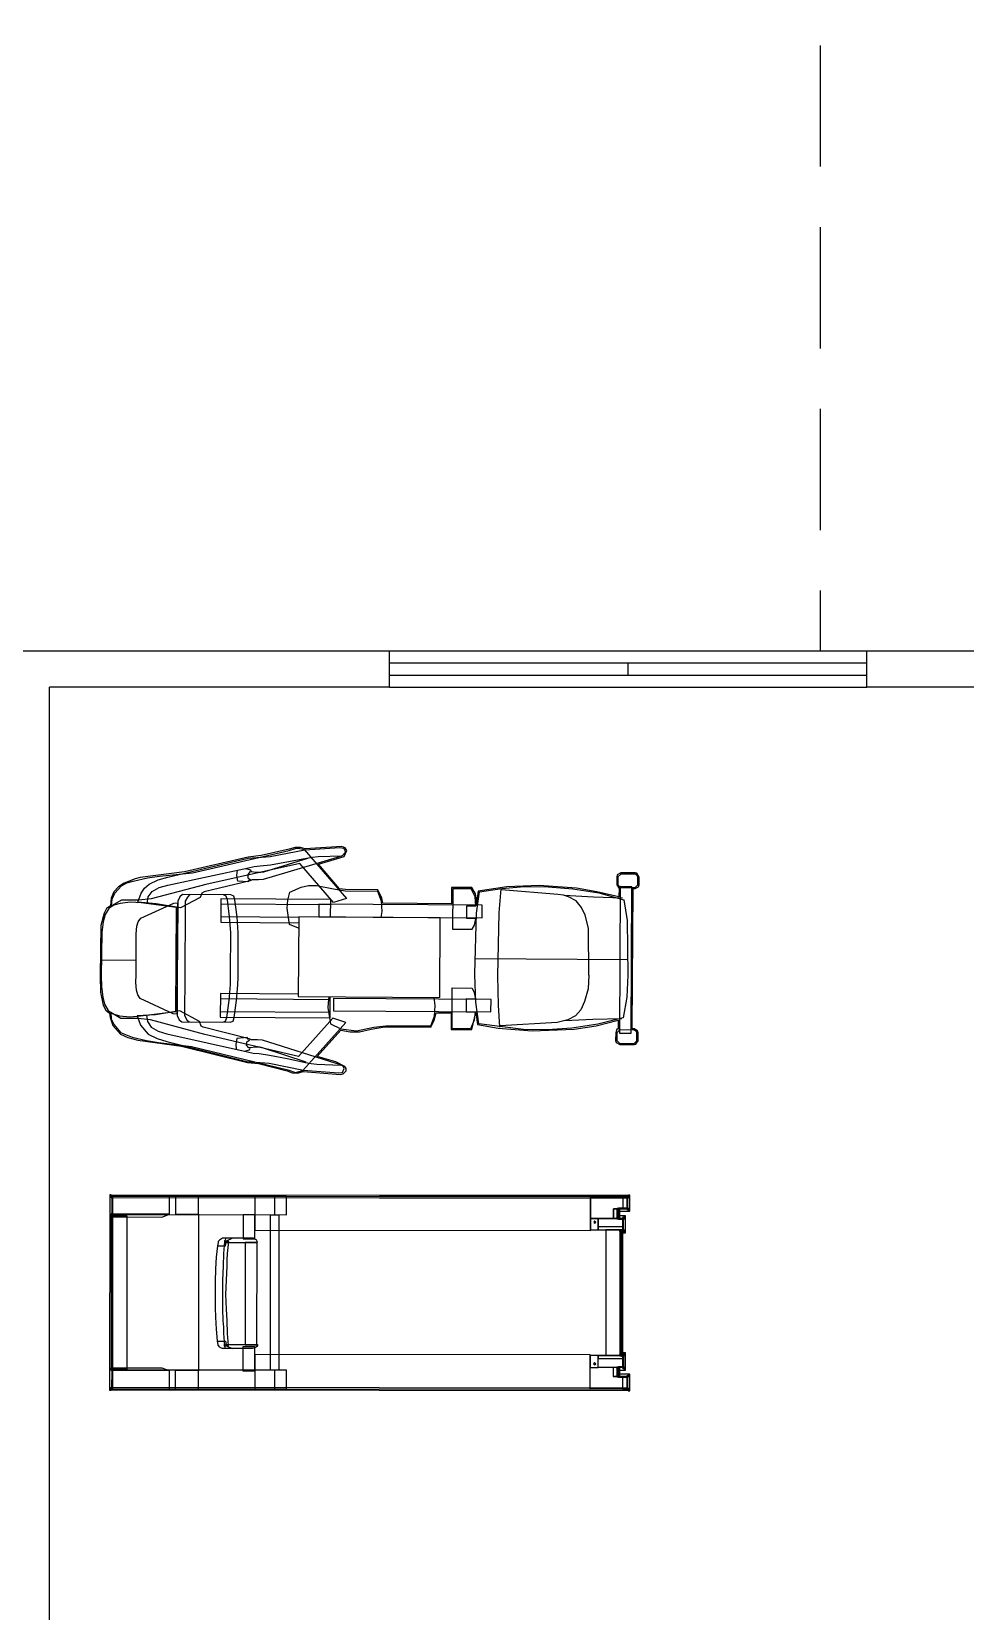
# Model space of a CAD drawing. Header units: centimetres. Extents: x 0 to 1084401, y -139216 to 99734.
# Drawn here: x 908908 to 909299, y 10404 to 11067 of the extents above; entities that cross this region are included whole.
import ezdxf

# ---------------------------------------------------------------- set-up
doc = ezdxf.new("R2010")
doc.units = ezdxf.units.CM
doc.header["$LTSCALE"] = 4
doc.linetypes.add('HIDDENX2', pattern=[19.05, 12.7, -6.35])
for name, color, linetype in [('0.1', 1, 'Continuous'), ('0.2', 2, 'Continuous'), ('0.6', 6, 'Continuous')]:
    doc.layers.add(name, color=color, linetype=linetype)

msp = doc.modelspace()

# ---------------------------------------------------------------- linework, layer by layer
at = {"layer": '0.1', "linetype": 'HIDDENX2'}
msp.add_line((909238.235, 11823.016), (909238.235, 10807.013), dxfattribs=at)
at = {"layer": '0.1'}
for p, q in [((909257.735, 10807.013), (909057.735, 10807.013)), ((909057.735, 10792.013), (909257.735, 10792.013))]:
    msp.add_line(p, q, dxfattribs=at)
at = {"layer": '0.2'}
for p, q in [((909257.735, 10802.013), (909057.735, 10802.013)), ((909157.735, 10797.013), (909157.735, 10802.013)), ((909057.735, 10797.013), (909257.735, 10797.013)), ((909037.696, 10725.176), (909022.346, 10724.224)), ((909039.135, 10724.511), (909037.696, 10725.176)), ((908964.826, 10712.263), (908998.451, 10720.18)), ((908998.454, 10720.705), (908971.791, 10714.448)), ((908975.199, 10714.164), (909015.652, 10723.48)), ((908998.451, 10720.18), (909007.767, 10720.908)), ((909003.966, 10721.325), (908998.454, 10720.705)), ((909015.656, 10724.005), (909003.966, 10721.325)), ((909035.831, 10720.597), (909004.821, 10711.352)), ((909023.369, 10720.152), (909004.971, 10714.368)), ((909007.767, 10720.908), (909022.211, 10723.701)), ((909007.876, 10717.497), (909015.361, 10718.892)), ((909015.361, 10718.892), (909022.976, 10720.286)), ((909015.652, 10723.48), (909018.28, 10724.25)), ((909018.153, 10724.776), (909015.656, 10724.005)), ((909020.382, 10724.762), (909018.153, 10724.776)), ((909018.28, 10724.25), (909019.2, 10724.507)), ((909018.938, 10724.509), (909018.675, 10724.51)), ((909018.675, 10724.51), (909019.593, 10724.373)), ((909019.2, 10724.507), (909018.938, 10724.509)), ((909019.593, 10724.373), (909021.95, 10723.834)), ((909022.346, 10724.224), (909020.382, 10724.762)), ((909021.95, 10723.834), (909039.656, 10703.392)), ((909022.211, 10723.701), (909036.906, 10724.656)), ((909022.976, 10720.286), (909025.471, 10720.664)), ((909025.471, 10720.664), (909027.833, 10720.911)), ((909027.833, 10720.911), (909037.802, 10721.241)), ((909027.944, 10717.762), (909035.959, 10720.072)), ((909037.934, 10721.24), (909035.831, 10720.597)), ((909035.959, 10720.072), (909038.719, 10720.972)), ((909036.906, 10724.656), (909038.609, 10724.383)), ((909039.255, 10722.805), (909037.934, 10721.24)), ((909038.609, 10724.383), (909039.255, 10722.805)), ((909038.719, 10720.972), (909039.784, 10723.458)), ((909039.784, 10723.458), (909039.135, 10724.511)), ((908950.258, 10710.651), (908956.3, 10712.055)), ((908953.284, 10712.074), (908951.182, 10711.563)), ((908971.791, 10714.448), (908953.284, 10712.074)), ((908956.3, 10712.055), (908961.288, 10712.679)), ((908960.753, 10711.109), (908964.826, 10712.263)), ((908961.288, 10712.679), (908975.199, 10714.164)), ((908964.805, 10708.985), (908998.688, 10716.244)), ((909020.076, 10717.944), (908980.675, 10709.146)), ((908993.684, 10712.997), (908993.96, 10715.225)), ((908994.193, 10710.633), (908993.684, 10712.997)), ((908993.96, 10715.225), (908997.374, 10715.859)), ((908997.374, 10715.859), (908999.469, 10715.321)), ((908999.202, 10714.536), (908998.276, 10713.361)), ((908998.276, 10713.361), (908998.399, 10712.049)), ((908998.399, 10712.049), (908999.573, 10711.124)), ((908998.688, 10716.244), (909001.052, 10716.754)), ((909002.347, 10714.253), (908999.202, 10714.536)), ((908999.469, 10715.321), (908999.727, 10714.664)), ((909001.052, 10716.754), (909003.545, 10717)), ((909003.79, 10714.244), (909002.347, 10714.253)), ((909003.545, 10717), (909007.876, 10717.497)), ((909004.971, 10714.368), (909003.79, 10714.244)), ((909034.267, 10701.591), (909020.076, 10717.944)), ((909036.796, 10707.345), (909027.944, 10717.762)), ((909153.018, 10712.386), (909152.997, 10709.108)), ((909153.155, 10713.303), (909153.018, 10712.386)), ((909154.603, 10714.081), (909153.155, 10713.303)), ((909153.412, 10712.384), (909153.391, 10709.105)), ((909154.6, 10713.557), (909153.412, 10712.384)), ((909160.632, 10713.518), (909154.6, 10713.557)), ((909160.636, 10714.043), (909154.603, 10714.081)), ((909161.417, 10713.12), (909160.632, 10713.518)), ((909161.422, 10713.907), (909160.636, 10714.043)), ((909161.805, 10712.33), (909161.417, 10713.12)), ((909162.33, 10712.327), (909161.422, 10713.907)), ((909161.784, 10709.052), (909161.805, 10712.33)), ((909162.309, 10709.048), (909162.33, 10712.327)), ((908942.229, 10706.112), (908941.032, 10703.497)), ((908941.423, 10703.101), (908942.619, 10705.585)), ((908944.21, 10708.198), (908942.229, 10706.112)), ((908942.619, 10705.585), (908945.393, 10708.715)), ((908946.58, 10709.756), (908944.21, 10708.198)), ((908945.393, 10708.715), (908947.63, 10709.881)), ((908951.182, 10711.563), (908946.58, 10709.756)), ((908947.63, 10709.881), (908950.258, 10710.651)), ((908952.3, 10701.851), (908953.635, 10705.515)), ((908953.635, 10705.515), (908955.091, 10707.604)), ((908955.091, 10707.604), (908956.938, 10709.297)), ((908956.642, 10704.053), (908958.23, 10706.272)), ((908956.938, 10709.297), (908960.753, 10711.109)), ((908980.675, 10709.146), (908957.818, 10703.259)), ((908958.23, 10706.272), (908961.126, 10707.959)), ((908961.126, 10707.959), (908964.805, 10708.985)), ((908970.944, 10705.011), (908969.888, 10703.968)), ((908988.124, 10704.901), (908970.944, 10705.011)), ((908974.091, 10704.991), (908973.035, 10703.948)), ((908991.271, 10704.881), (908974.091, 10704.991)), ((908979.079, 10705.615), (908978.411, 10703.783)), ((908980, 10706.134), (908979.079, 10705.615)), ((908999.309, 10710.732), (908980, 10706.134)), ((908998.388, 10710.344), (908994.193, 10710.633)), ((908999.05, 10711.258), (908998.388, 10710.344)), ((909000.229, 10711.119), (908999.309, 10710.732)), ((909002.852, 10711.103), (909000.229, 10711.119)), ((909004.821, 10711.352), (909002.852, 10711.103)), ((909015.126, 10702.631), (909015.935, 10706.036)), ((909015.935, 10706.036), (909020.669, 10708.104)), ((909020.669, 10708.104), (909023.821, 10708.739)), ((909023.821, 10708.739), (909027.1, 10708.85)), ((909027.1, 10708.85), (909034.304, 10707.361)), ((909034.304, 10707.361), (909039.151, 10706.543)), ((909039.286, 10707.067), (909036.796, 10707.345)), ((909039.151, 10706.543), (909052.659, 10706.457)), ((909052.794, 10706.981), (909039.286, 10707.067)), ((909052.659, 10706.457), (909054.207, 10702.382)), ((909054.476, 10703.429), (909052.794, 10706.981)), ((909083.743, 10707.975), (909083.7, 10701.156)), ((909092.268, 10707.921), (909083.743, 10707.975)), ((909084.264, 10707.448), (909084.157, 10690.53)), ((909092.002, 10707.398), (909084.264, 10707.448)), ((909093.554, 10703.978), (909092.002, 10707.398)), ((909093.693, 10705.289), (909092.268, 10707.921)), ((909094.202, 10702.794), (909093.693, 10705.289)), ((909094.881, 10706.462), (909094.056, 10700.434)), ((909094.166, 10697.155), (909095.403, 10706.065)), ((909106.827, 10708.222), (909094.881, 10706.462)), ((909095.403, 10706.065), (909104.725, 10707.579)), ((909103.61, 10697.357), (909104.462, 10707.45)), ((909128.316, 10705.068), (909104.589, 10706.924)), ((909104.725, 10707.579), (909114.172, 10708.306)), ((909120.47, 10708.79), (909106.827, 10708.222)), ((909114.172, 10708.306), (909124.27, 10708.242)), ((909136.07, 10707.642), (909120.47, 10708.79)), ((909124.27, 10708.242), (909134.494, 10707.39)), ((909130.675, 10704.791), (909128.316, 10705.068)), ((909134.494, 10707.39), (909145.369, 10705.746)), ((909144.585, 10706.145), (909136.07, 10707.642)), ((909153.883, 10703.987), (909144.585, 10706.145)), ((909145.369, 10705.746), (909155.974, 10702.794)), ((909152.997, 10709.108), (909153.905, 10707.528)), ((909153.391, 10709.105), (909154.564, 10707.917)), ((909153.905, 10707.528), (909153.883, 10703.987)), ((909154.435, 10708.312), (909154.074, 10646.902)), ((909159.287, 10708.281), (909154.435, 10708.312)), ((909154.564, 10707.917), (909160.596, 10707.879)), ((909158.926, 10646.871), (909159.287, 10708.281)), ((909159.462, 10648.704), (909159.807, 10707.49)), ((909159.807, 10707.49), (909160.594, 10707.485)), ((909160.594, 10707.485), (909162.041, 10708.263)), ((909160.596, 10707.879), (909161.784, 10709.052)), ((909162.041, 10708.263), (909162.309, 10709.048)), ((908939.168, 10699.181), (908938.107, 10697.22)), ((908940.086, 10699.175), (908938.496, 10696.562)), ((908940.749, 10700.22), (908939.168, 10699.181)), ((908942.194, 10700.604), (908940.086, 10699.175)), ((908941.032, 10703.497), (908940.749, 10700.22)), ((908941.142, 10700.217), (908941.423, 10703.101)), ((908945.355, 10702.682), (908941.142, 10700.217)), ((908944.821, 10701.243), (908942.194, 10700.604)), ((908949.152, 10701.74), (908944.821, 10701.243)), ((908952.699, 10702.635), (908945.355, 10702.682)), ((908953.609, 10701.449), (908949.152, 10701.74)), ((908959.903, 10701.147), (908952.3, 10701.851)), ((908957.818, 10703.259), (908952.699, 10702.635)), ((908953.438, 10695.155), (908967.379, 10701.361)), ((908968.417, 10699.519), (908953.609, 10701.449)), ((908956.1, 10701.302), (908956.642, 10704.053)), ((908970.121, 10699.377), (908959.903, 10701.147)), ((908967.379, 10701.361), (908968.823, 10701.483)), ((908968.169, 10655.945), (908968.417, 10699.519)), ((908968.823, 10701.483), (908968.556, 10654.893)), ((908968.948, 10700.565), (908968.782, 10669.843)), ((908968.959, 10702.269), (908968.948, 10700.565)), ((908969.888, 10703.968), (908968.959, 10702.269)), ((908978.411, 10703.783), (908970.121, 10699.377)), ((908972.096, 10700.544), (908971.93, 10669.823)), ((908972.107, 10702.249), (908972.096, 10700.544)), ((908973.035, 10703.948), (908972.107, 10702.249)), ((908987.064, 10703.203), (908987.001, 10693.367)), ((909032.95, 10700.681), (908987.049, 10700.974)), ((909033.095, 10702.91), (908987.064, 10703.203)), ((908989.301, 10704.369), (908988.124, 10704.901)), ((908989.815, 10702.792), (908989.301, 10704.369)), ((908990.688, 10695.705), (908989.815, 10702.792)), ((908992.448, 10704.349), (908991.271, 10704.881)), ((908992.963, 10702.772), (908992.448, 10704.349)), ((908993.836, 10695.684), (908992.963, 10702.772)), ((909014.842, 10699.223), (909015.126, 10702.631)), ((909015.848, 10692.397), (909014.842, 10699.223)), ((909028.099, 10700.974), (909028.065, 10695.597)), ((909096.549, 10700.549), (909028.099, 10700.974)), ((909033.049, 10695.566), (909033.095, 10702.91)), ((909039.656, 10703.392), (909034.267, 10701.591)), ((909054.207, 10702.382), (909054.441, 10697.921)), ((909054.856, 10701.328), (909054.476, 10703.429)), ((909083.7, 10701.156), (909054.856, 10701.328)), ((909090.087, 10694.951), (909090.121, 10700.328)), ((909090.121, 10700.328), (909093.924, 10700.304)), ((909093.924, 10700.304), (909093.554, 10703.978)), ((909094.056, 10700.434), (909094.202, 10702.794)), ((909096.514, 10695.173), (909096.549, 10700.549)), ((909132.768, 10703.991), (909130.675, 10704.791)), ((909143.259, 10703.924), (909130.936, 10704.658)), ((909135.905, 10702.397), (909132.768, 10703.991)), ((909138.117, 10699.629), (909135.905, 10702.397)), ((909139.67, 10696.34), (909138.117, 10699.629)), ((909155.322, 10703.453), (909143.259, 10703.924)), ((909155.974, 10702.794), (909157.361, 10694.129)), ((908936.762, 10691.983), (908936.396, 10670.967)), ((908938.107, 10697.22), (908936.762, 10691.983)), ((908937.69, 10693.551), (908937.137, 10689.095)), ((908938.496, 10696.562), (908937.69, 10693.551)), ((908951.559, 10688.478), (908951.843, 10691.755)), ((908951.843, 10691.755), (908952.379, 10693.588)), ((908952.379, 10693.588), (908953.438, 10695.155)), ((908987.001, 10693.367), (909019.656, 10693.159)), ((909019.67, 10695.389), (908987.015, 10695.597)), ((908991.17, 10689.013), (908990.688, 10695.705)), ((908994.317, 10688.993), (908993.836, 10695.684)), ((909019.641, 10690.83), (909015.848, 10692.397)), ((909019.672, 10695.651), (909019.488, 10662.175)), ((909078.941, 10695.285), (909019.672, 10695.651)), ((909028.065, 10695.597), (909096.514, 10695.173)), ((909054.441, 10697.921), (909054.056, 10695.432)), ((909078.758, 10661.809), (909078.941, 10695.285)), ((909093.89, 10694.927), (909090.087, 10694.951)), ((909092.419, 10690.477), (909093.348, 10692.176)), ((909093.348, 10692.176), (909093.89, 10694.927)), ((909093.509, 10671.682), (909094.166, 10697.155)), ((909103.079, 10670.965), (909103.61, 10697.357)), ((909141.078, 10690.954), (909139.67, 10696.34)), ((909157.361, 10694.129), (909157.638, 10671.142)), ((908937.137, 10689.095), (908936.918, 10670.702)), ((908951.48, 10671.396), (908951.559, 10688.478)), ((908991.092, 10672.061), (908991.17, 10689.013)), ((908994.239, 10672.041), (908994.317, 10688.993)), ((909084.157, 10690.53), (909092.419, 10690.477)), ((909141.245, 10671.246), (909141.078, 10690.954)), ((908951.646, 10677.313), (908936.696, 10677.409)), ((908991.081, 10670.356), (908991.092, 10672.061)), ((908994.229, 10670.336), (908994.239, 10672.041)), ((909157.676, 10677.585), (909093.677, 10677.993)), ((908936.396, 10670.967), (908936.614, 10664.015)), ((908936.918, 10670.702), (908937.022, 10666.373)), ((908937.022, 10666.373), (908937.518, 10661.911)), ((908951.46, 10668.117), (908951.48, 10671.396)), ((908951.701, 10664.837), (908951.46, 10668.117)), ((908968.782, 10669.712), (908968.694, 10655.941)), ((908968.782, 10669.843), (908968.782, 10669.712)), ((908971.929, 10669.691), (908971.841, 10655.921)), ((908971.93, 10669.823), (908971.929, 10669.691)), ((908990.494, 10660.524), (908991.061, 10667.209)), ((908991.061, 10667.209), (908991.081, 10670.356)), ((908993.641, 10660.504), (908994.208, 10667.189)), ((908994.208, 10667.189), (908994.229, 10670.336)), ((909083.921, 10648.792), (909084.029, 10665.841)), ((909084.029, 10665.841), (909092.291, 10665.788)), ((909092.291, 10665.788), (909093.198, 10663.946)), ((909093.507, 10671.289), (909093.509, 10671.682)), ((909093.959, 10659.876), (909093.507, 10671.289)), ((909103.393, 10658.635), (909103.079, 10670.965)), ((909140.946, 10665.478), (909139.469, 10660.11)), ((909141.245, 10671.246), (909140.946, 10665.478)), ((909157.638, 10671.142), (909157.186, 10661.964)), ((908936.614, 10664.015), (908937.76, 10658.63)), ((908937.518, 10661.911), (908938.287, 10659.021)), ((908937.76, 10658.63), (908938.795, 10656.525)), ((908938.287, 10659.021), (908939.844, 10656.388)), ((908952.214, 10662.997), (908951.701, 10664.837)), ((908953.253, 10661.417), (908952.214, 10662.997)), ((908967.114, 10655.033), (908953.253, 10661.417)), ((908986.84, 10663.432), (908986.777, 10653.597)), ((909032.726, 10660.91), (908986.826, 10661.203)), ((909019.495, 10663.224), (908986.84, 10663.432)), ((908989.531, 10653.448), (908990.494, 10660.524)), ((908992.678, 10653.428), (908993.641, 10660.504)), ((909019.488, 10662.175), (909078.758, 10661.809)), ((909032.204, 10661.176), (909031.919, 10657.637)), ((909032.43, 10662.092), (909032.204, 10661.176)), ((909032.809, 10653.303), (909032.865, 10662.09)), ((909034.304, 10661.425), (909034.27, 10656.179)), ((909100.261, 10661.016), (909034.304, 10661.425)), ((909076.9, 10658.411), (909076.434, 10661.823)), ((909089.901, 10661.213), (909089.867, 10655.836)), ((909093.705, 10661.189), (909089.901, 10661.213)), ((909093.198, 10663.946), (909093.705, 10661.189)), ((909095.081, 10650.819), (909093.959, 10659.876)), ((909100.228, 10655.77), (909100.261, 10661.016)), ((909103.99, 10649.32), (909103.393, 10658.635)), ((909139.469, 10660.11), (909137.874, 10656.71)), ((909157.186, 10661.964), (909155.688, 10653.318)), ((908938.795, 10656.525), (908940.361, 10655.204)), ((908939.844, 10656.388), (908941.933, 10654.932)), ((908940.361, 10655.204), (908940.612, 10653.497)), ((908940.612, 10653.497), (908941.771, 10650.08)), ((908940.888, 10655.594), (908941.132, 10652.838)), ((908945.068, 10653.076), (908940.888, 10655.594)), ((908941.132, 10652.838), (908942.297, 10650.339)), ((908941.933, 10654.932), (908944.551, 10654.128)), ((908944.551, 10654.128), (908948.876, 10653.707)), ((908952.413, 10653.029), (908945.068, 10653.076)), ((908948.876, 10653.707), (908953.337, 10654.072)), ((908959.636, 10654.556), (908952.026, 10654.08)), ((908952.026, 10654.08), (908953.313, 10650.269)), ((908957.524, 10652.472), (908952.413, 10653.029)), ((908953.337, 10654.072), (908968.169, 10655.945)), ((908955.832, 10654.45), (908956.339, 10651.823)), ((908980.305, 10646.293), (908957.524, 10652.472)), ((908969.876, 10656.196), (908959.636, 10654.556)), ((908968.556, 10654.893), (908967.114, 10655.033)), ((908968.694, 10655.941), (908968.683, 10654.237)), ((908968.683, 10654.237), (908969.59, 10652.526)), ((908969.59, 10652.526), (908970.633, 10651.601)), ((908978.11, 10651.816), (908969.876, 10656.196)), ((908971.841, 10655.921), (908971.83, 10654.216)), ((908971.83, 10654.216), (908972.737, 10652.506)), ((908972.737, 10652.506), (908973.781, 10651.581)), ((908986.777, 10653.597), (909032.809, 10653.303)), ((909032.692, 10655.533), (908986.792, 10655.826)), ((908988.996, 10651.877), (908989.531, 10653.448)), ((908992.143, 10651.857), (908992.678, 10653.428)), ((909033.989, 10653.164), (909019.591, 10637.125)), ((909031.919, 10657.637), (909032.924, 10650.81)), ((909039.354, 10651.294), (909033.989, 10653.164)), ((909034.27, 10656.179), (909100.228, 10655.77)), ((909075.006, 10649.373), (909076.468, 10652.38)), ((909075.009, 10649.898), (909076.609, 10653.953)), ((909076.468, 10652.38), (909077.274, 10655.392)), ((909076.609, 10653.953), (909076.9, 10658.411)), ((909077.274, 10655.392), (909083.569, 10655.352)), ((909083.569, 10655.352), (909083.525, 10648.401)), ((909089.867, 10655.836), (909093.67, 10655.812)), ((909093.254, 10652.273), (909091.658, 10648.743)), ((909092.18, 10648.346), (909093.931, 10655.548)), ((909093.67, 10655.812), (909093.254, 10652.273)), ((909093.931, 10655.548), (909094.555, 10650.56)), ((909132.469, 10652.417), (909128.003, 10651.396)), ((909142.962, 10652.612), (909131.155, 10652.032)), ((909135.627, 10654.102), (909132.469, 10652.417)), ((909137.874, 10656.71), (909135.627, 10654.102)), ((909155.03, 10652.929), (909142.962, 10652.612)), ((909144.257, 10649.981), (909153.583, 10652.282)), ((909155.688, 10653.318), (909145.048, 10650.632)), ((909153.583, 10652.282), (909153.56, 10648.61)), ((908941.771, 10650.08), (908945.027, 10646.518)), ((908942.297, 10650.339), (908945.031, 10647.174)), ((908945.027, 10646.518), (908948.034, 10645.057)), ((908945.031, 10647.174), (908949.871, 10645.176)), ((908953.313, 10650.269), (908956.567, 10646.445)), ((908956.339, 10651.823), (908957.898, 10649.453)), ((908956.567, 10646.445), (908960.359, 10644.585)), ((908957.898, 10649.453), (908960.772, 10647.729)), ((908960.772, 10647.729), (908964.438, 10646.657)), ((908964.438, 10646.657), (908998.226, 10639.097)), ((908970.633, 10651.601), (908987.813, 10651.492)), ((908973.781, 10651.581), (908990.961, 10651.471)), ((908978.753, 10649.844), (908978.11, 10651.816)), ((908979.668, 10649.314), (908978.753, 10649.844)), ((908998.916, 10644.47), (908979.668, 10649.314)), ((909019.591, 10637.125), (908980.305, 10646.293)), ((908987.813, 10651.492), (908988.996, 10651.877)), ((908990.961, 10651.471), (908992.143, 10651.857)), ((909021.389, 10631.212), (909039.354, 10651.294)), ((909027.46, 10637.075), (909037.367, 10648.159)), ((909032.924, 10650.81), (909037.37, 10648.684)), ((909037.367, 10648.159), (909041.166, 10647.479)), ((909037.37, 10648.684), (909043.922, 10647.855)), ((909041.166, 10647.479), (909045.1, 10647.454)), ((909043.922, 10647.855), (909051.145, 10649.383)), ((909045.1, 10647.454), (909049.96, 10648.603)), ((909049.96, 10648.603), (909055.605, 10649.486)), ((909051.145, 10649.383), (909056.133, 10650.007)), ((909055.605, 10649.486), (909075.006, 10649.373)), ((909056.133, 10650.007), (909075.009, 10649.898)), ((909083.525, 10648.401), (909092.18, 10648.346)), ((909091.658, 10648.743), (909083.921, 10648.792)), ((909094.555, 10650.56), (909103.2, 10648.931)), ((909113.821, 10648.47), (909095.081, 10650.819)), ((909103.2, 10648.931), (909117.488, 10647.791)), ((909128.003, 10651.396), (909104.125, 10649.975)), ((909123.918, 10648.275), (909113.821, 10648.47)), ((909117.488, 10647.791), (909135.068, 10648.597)), ((909134.152, 10648.996), (909123.918, 10648.275)), ((909145.048, 10650.632), (909134.152, 10648.996)), ((909135.068, 10648.597), (909144.257, 10649.981)), ((909152.501, 10647.043), (909152.48, 10643.765)), ((909153.034, 10648.482), (909152.501, 10647.043)), ((909153.025, 10647.04), (909153.004, 10643.761)), ((909154.213, 10648.213), (909153.025, 10647.04)), ((909153.56, 10648.61), (909153.034, 10648.482)), ((909154.074, 10646.902), (909158.926, 10646.871)), ((909160.246, 10648.174), (909154.213, 10648.213)), ((909160.249, 10648.699), (909159.462, 10648.704)), ((909161.03, 10647.776), (909160.246, 10648.174)), ((909161.687, 10647.903), (909160.249, 10648.699)), ((909161.418, 10646.986), (909161.03, 10647.776)), ((909161.398, 10643.708), (909161.418, 10646.986)), ((909161.943, 10646.983), (909161.687, 10647.903)), ((909161.922, 10643.704), (909161.943, 10646.983)), ((908948.034, 10645.057), (908952.224, 10643.981)), ((908949.871, 10645.176), (908955.895, 10643.826)), ((908952.224, 10643.981), (908970.568, 10641.372)), ((908955.895, 10643.826), (908960.873, 10643.007)), ((908960.359, 10644.585), (908964.417, 10643.378)), ((908960.873, 10643.007), (908974.765, 10641.345)), ((908964.417, 10643.378), (908997.938, 10635.033)), ((908970.568, 10641.372), (908998.197, 10634.507)), ((908974.765, 10641.345), (909015.096, 10631.514)), ((908993.802, 10644.634), (908993.263, 10642.276)), ((908993.263, 10642.276), (908993.512, 10640.176)), ((908993.512, 10640.176), (908996.916, 10639.368)), ((908998.001, 10645), (908993.802, 10644.634)), ((908996.916, 10639.368), (908999.018, 10639.879)), ((908997.85, 10641.854), (908997.991, 10643.295)), ((908998.761, 10640.667), (908997.85, 10641.854)), ((908997.991, 10643.295), (908999.176, 10644.075)), ((908998.651, 10644.078), (908998.001, 10645)), ((908998.226, 10639.097), (909000.583, 10638.426)), ((909001.911, 10641.041), (908998.761, 10640.667)), ((908999.832, 10644.071), (908998.916, 10644.47)), ((908999.018, 10639.879), (908999.284, 10640.533)), ((909002.455, 10644.054), (908999.832, 10644.071)), ((909003.353, 10641.032), (909001.911, 10641.041)), ((909004.421, 10643.91), (909002.455, 10644.054)), ((909004.532, 10640.762), (909003.353, 10641.032)), ((909035.31, 10634.139), (909004.421, 10643.91)), ((909022.855, 10634.743), (909004.532, 10640.762)), ((909152.48, 10643.765), (909152.737, 10642.976)), ((909152.737, 10642.976), (909154.175, 10642.18)), ((909153.004, 10643.761), (909154.177, 10642.573)), ((909154.175, 10642.18), (909160.207, 10642.142)), ((909154.177, 10642.573), (909160.21, 10642.535)), ((909160.207, 10642.142), (909160.995, 10642.268)), ((909160.21, 10642.535), (909161.398, 10643.708)), ((909160.995, 10642.268), (909161.922, 10643.704)), ((908997.938, 10635.033), (909007.245, 10634.318)), ((908998.197, 10634.507), (909002.785, 10634.215)), ((909000.583, 10638.426), (909003.073, 10638.279)), ((909002.785, 10634.215), (909014.831, 10631.122)), ((909003.073, 10638.279), (909007.397, 10637.596)), ((909007.245, 10634.318), (909021.652, 10631.341)), ((909007.397, 10637.596), (909014.864, 10636.237)), ((909014.864, 10636.237), (909022.46, 10634.615)), ((909022.46, 10634.615), (909024.949, 10634.205)), ((909024.949, 10634.205), (909027.308, 10633.928)), ((909027.308, 10633.928), (909037.273, 10633.471)), ((909035.183, 10634.796), (909027.46, 10637.075)), ((909038.974, 10632.936), (909035.183, 10634.796)), ((909037.405, 10633.601), (909035.31, 10634.139)), ((909038.319, 10632.94), (909037.405, 10633.601)), ((909038.706, 10632.019), (909038.319, 10632.94)), ((909039.493, 10632.014), (909038.974, 10632.936)), ((909014.831, 10631.122), (909016.924, 10630.191)), ((909015.096, 10631.514), (909018.368, 10630.444)), ((909016.924, 10630.191), (909019.021, 10630.046)), ((909018.368, 10630.444), (909021.389, 10631.212)), ((909019.021, 10630.046), (909021.649, 10630.816)), ((909021.649, 10630.816), (909036.985, 10629.538)), ((909021.652, 10631.341), (909036.334, 10630.198)), ((909036.334, 10630.198), (909038.04, 10630.318)), ((909036.985, 10629.538), (909038.299, 10629.792)), ((909038.04, 10630.318), (909038.706, 10632.019)), ((909038.299, 10629.792), (909039.487, 10631.096)), ((909039.487, 10631.096), (909039.493, 10632.014)), ((908940.462, 10578.422), (908940.403, 10497.741)), ((908941.088, 10579.047), (908940.462, 10579.048)), ((908940.462, 10579.048), (908940.462, 10578.422)), ((908940.462, 10578.422), (908941.838, 10578.421)), ((908941.838, 10578.421), (908940.462, 10578.422)), ((908941.087, 10577.797), (908941.088, 10579.047)), ((908941.087, 10577.797), (908941.088, 10579.047)), ((908941.838, 10578.421), (908941.087, 10577.797)), ((909053.499, 10577.714), (908941.087, 10577.797)), ((908941.088, 10579.047), (909053.5, 10578.965)), ((908941.337, 10578.422), (908941.332, 10570.793)), ((908941.337, 10578.422), (908941.332, 10570.793)), ((909014.604, 10578.368), (908941.337, 10578.422)), ((909014.604, 10578.368), (908941.337, 10578.422)), ((908941.779, 10497.74), (908941.838, 10578.421)), ((908965.47, 10571.025), (908965.475, 10578.404)), ((908967.977, 10578.402), (908967.971, 10571.023)), ((908967.977, 10578.402), (908967.971, 10571.023)), ((908977.709, 10578.395), (908967.977, 10578.402)), ((908977.709, 10578.395), (908967.977, 10578.402)), ((908977.704, 10571.016), (908977.709, 10578.395)), ((908977.704, 10571.016), (908977.709, 10578.395)), ((909001.347, 10578.378), (909001.337, 10564.245)), ((909001.347, 10578.378), (909001.337, 10564.245)), ((909141.922, 10578.275), (909001.347, 10578.378)), ((909141.922, 10578.275), (909001.347, 10578.378)), ((909009.596, 10570.743), (909009.601, 10578.372)), ((909014.598, 10570.739), (909014.604, 10578.368)), ((909014.598, 10570.739), (909014.604, 10578.368)), ((909157.805, 10577.638), (909053.499, 10577.714)), ((909053.5, 10578.965), (909157.806, 10578.889)), ((909141.912, 10564.143), (909141.922, 10578.275)), ((909141.912, 10564.143), (909141.922, 10578.275)), ((909141.922, 10578.275), (909141.916, 10569.145)), ((909141.922, 10578.275), (909141.916, 10569.145)), ((909157.556, 10578.264), (909141.922, 10578.275)), ((909157.556, 10578.264), (909141.922, 10578.275)), ((909151.549, 10573.265), (909151.546, 10569.138)), ((909151.549, 10573.265), (909151.546, 10569.138)), ((909151.546, 10569.138), (909151.549, 10573.265)), ((909151.546, 10569.138), (909151.549, 10573.265)), ((909153.675, 10573.264), (909151.549, 10573.265)), ((909153.675, 10573.264), (909151.549, 10573.265)), ((909151.549, 10573.265), (909157.552, 10573.261)), ((909151.549, 10573.265), (909157.552, 10573.261)), ((909157.552, 10573.261), (909151.674, 10573.265)), ((909153.049, 10572.889), (909153.047, 10569.637)), ((909153.049, 10572.889), (909153.05, 10573.514)), ((909154.3, 10572.888), (909153.049, 10572.889)), ((909154.3, 10572.888), (909153.049, 10572.889)), ((909153.05, 10573.514), (909153.675, 10573.514)), ((909153.672, 10569.137), (909153.675, 10573.264)), ((909153.672, 10569.137), (909153.675, 10573.264)), ((909153.675, 10573.514), (909153.674, 10572.263)), ((909153.675, 10573.514), (909153.674, 10572.263)), ((909153.674, 10572.263), (909154.3, 10572.888)), ((909157.802, 10573.511), (909153.675, 10573.514)), ((909154.298, 10569.636), (909154.3, 10572.888)), ((909155.43, 10578.265), (909155.426, 10573.263)), ((909155.43, 10578.265), (909155.426, 10573.263)), ((909155.426, 10573.263), (909157.552, 10573.261)), ((909155.426, 10573.263), (909157.552, 10573.261)), ((909157.556, 10578.264), (909155.43, 10578.265)), ((909157.556, 10578.264), (909155.43, 10578.265)), ((909157.181, 10578.264), (909157.177, 10572.886)), ((909157.177, 10572.886), (909157.802, 10573.511)), ((909157.177, 10572.886), (909158.427, 10572.885)), ((909158.427, 10572.885), (909157.177, 10572.886)), ((909158.431, 10578.263), (909157.181, 10578.264)), ((909157.805, 10577.638), (909157.181, 10578.264)), ((909157.181, 10578.264), (909158.431, 10578.263)), ((909157.552, 10573.261), (909157.556, 10578.264)), ((909157.552, 10573.261), (909157.556, 10578.264)), ((909157.552, 10573.261), (909157.556, 10578.264)), ((909157.552, 10573.261), (909157.556, 10578.264)), ((909157.802, 10573.511), (909157.802, 10572.26)), ((909157.802, 10572.26), (909157.802, 10573.511)), ((909157.806, 10578.889), (909157.805, 10577.638)), ((909157.806, 10578.889), (909157.805, 10577.638)), ((909158.432, 10578.888), (909157.806, 10578.889)), ((909158.427, 10572.885), (909158.431, 10578.263)), ((909158.427, 10572.26), (909158.427, 10572.885)), ((909158.431, 10578.263), (909158.432, 10578.888)), ((908941.081, 10570.167), (908941.034, 10505.995)), ((908941.081, 10570.167), (908941.034, 10505.995)), ((908941.082, 10571.043), (908941.081, 10569.792)), ((908941.082, 10571.043), (908941.081, 10569.792)), ((908947.835, 10570.163), (908941.081, 10570.167)), ((908947.835, 10570.163), (908941.081, 10570.167)), ((908941.081, 10569.792), (908962.342, 10569.777)), ((908941.081, 10569.792), (908962.342, 10569.777)), ((908965.47, 10571.025), (908941.082, 10571.043)), ((908965.47, 10571.025), (908941.082, 10571.043)), ((908941.332, 10570.793), (909014.598, 10570.739)), ((908941.332, 10570.793), (909014.598, 10570.739)), ((908947.788, 10505.99), (908947.835, 10570.163)), ((908947.788, 10505.99), (908947.835, 10570.163)), ((908962.342, 10569.777), (908965.47, 10571.025)), ((908962.342, 10569.777), (908965.47, 10571.025)), ((908967.971, 10571.023), (908977.704, 10571.016)), ((908967.971, 10571.023), (908977.704, 10571.016)), ((908977.704, 10571.016), (908977.656, 10505.342)), ((908996.339, 10570.752), (908996.331, 10560.622)), ((908996.339, 10570.752), (908996.331, 10560.622)), ((909001.341, 10570.749), (908996.339, 10570.752)), ((909001.341, 10570.749), (908996.339, 10570.752)), ((909001.334, 10560.618), (909001.341, 10570.749)), ((909001.334, 10560.618), (909001.341, 10570.749)), ((909007.797, 10505.571), (909007.845, 10570.744)), ((909007.797, 10505.571), (909007.845, 10570.744)), ((909007.845, 10570.744), (909011.347, 10570.741)), ((909007.845, 10570.744), (909011.347, 10570.741)), ((909011.347, 10570.741), (909011.299, 10505.568)), ((909011.347, 10570.741), (909011.299, 10505.568)), ((909141.916, 10569.145), (909141.912, 10564.393)), ((909141.916, 10569.145), (909141.912, 10564.393)), ((909145.167, 10569.143), (909141.916, 10569.145)), ((909145.167, 10569.143), (909141.916, 10569.145)), ((909141.916, 10569.145), (909151.546, 10569.138)), ((909141.916, 10569.145), (909151.546, 10569.138)), ((909143.666, 10568.143), (909143.29, 10567.643)), ((909143.666, 10568.143), (909143.29, 10567.643)), ((909143.29, 10567.643), (909143.665, 10567.268)), ((909143.29, 10567.643), (909143.665, 10567.268)), ((909143.665, 10567.268), (909144.166, 10567.643)), ((909143.665, 10567.268), (909144.166, 10567.643)), ((909144.166, 10567.643), (909143.666, 10568.143)), ((909144.166, 10567.643), (909143.666, 10568.143)), ((909145.164, 10564.39), (909145.167, 10569.143)), ((909145.164, 10564.39), (909145.167, 10569.143)), ((909145.167, 10569.143), (909145.164, 10564.39)), ((909145.167, 10569.143), (909145.164, 10564.39)), ((909155.798, 10569.135), (909145.167, 10569.143)), ((909155.798, 10569.135), (909145.167, 10569.143)), ((909151.546, 10569.138), (909153.672, 10569.137)), ((909151.546, 10569.138), (909153.672, 10569.137)), ((909153.046, 10568.887), (909153.047, 10569.637)), ((909153.672, 10568.887), (909153.046, 10568.887)), ((909153.047, 10569.637), (909154.298, 10569.636)), ((909153.047, 10569.637), (909154.298, 10569.636)), ((909153.673, 10570.262), (909153.672, 10568.887)), ((909153.673, 10570.262), (909153.672, 10568.887)), ((909153.672, 10568.887), (909156.048, 10568.885)), ((909154.298, 10569.636), (909153.673, 10570.262)), ((909156.049, 10570.261), (909153.673, 10570.262)), ((909153.674, 10572.263), (909157.802, 10572.26)), ((909155.423, 10569.636), (909155.419, 10563.757)), ((909156.048, 10568.885), (909155.423, 10569.636)), ((909155.423, 10569.636), (909156.674, 10569.635)), ((909156.674, 10569.635), (909155.423, 10569.636)), ((909155.795, 10564.383), (909155.798, 10569.135)), ((909155.795, 10564.383), (909155.798, 10569.135)), ((909156.049, 10570.261), (909156.048, 10568.885)), ((909156.048, 10568.885), (909156.049, 10570.261)), ((909156.674, 10570.26), (909156.049, 10570.261)), ((909156.67, 10563.757), (909156.674, 10569.635)), ((909156.674, 10569.635), (909156.674, 10570.26)), ((909157.802, 10572.26), (909158.427, 10572.26)), ((908986.2, 10559.754), (908985.95, 10559.504)), ((908986.2, 10559.754), (908985.95, 10559.504)), ((908985.95, 10559.504), (908985.95, 10559.129)), ((908985.95, 10559.504), (908985.95, 10559.129)), ((908986.451, 10560.129), (908986.2, 10559.754)), ((908986.451, 10560.129), (908986.2, 10559.754)), ((908986.826, 10560.379), (908986.451, 10560.129)), ((908986.826, 10560.379), (908986.451, 10560.129)), ((908987.326, 10560.629), (908986.826, 10560.379)), ((908987.326, 10560.629), (908986.826, 10560.379)), ((908987.702, 10560.878), (908987.326, 10560.629)), ((908987.702, 10560.878), (908987.326, 10560.629)), ((908991.829, 10560.875), (908987.702, 10560.878)), ((908991.829, 10560.875), (908987.702, 10560.878)), ((908988.576, 10559.502), (908988.197, 10554.5)), ((908988.576, 10559.502), (908988.197, 10554.5)), ((908988.827, 10560.127), (908988.576, 10559.752)), ((908988.827, 10560.127), (908988.576, 10559.752)), ((908988.576, 10559.752), (908988.576, 10559.252)), ((908988.576, 10559.752), (908988.576, 10559.252)), ((908990.327, 10559.501), (908988.576, 10559.502)), ((908990.327, 10559.501), (908988.576, 10559.502)), ((908988.576, 10559.252), (908988.576, 10559.127)), ((908988.576, 10559.252), (908988.576, 10559.127)), ((908988.952, 10560.627), (908988.827, 10560.127)), ((908988.952, 10560.627), (908988.827, 10560.127)), ((908988.95, 10557.751), (908989.452, 10559.752)), ((908988.95, 10557.751), (908989.452, 10559.752)), ((908989.453, 10560.877), (908988.952, 10560.627)), ((908989.453, 10560.877), (908988.952, 10560.627)), ((908989.452, 10559.752), (908991.829, 10560.875)), ((908989.452, 10559.752), (908991.829, 10560.875)), ((908989.703, 10560.877), (908989.453, 10560.877)), ((908989.703, 10560.877), (908989.453, 10560.877)), ((909000.334, 10560.869), (908989.703, 10560.877)), ((909000.334, 10560.869), (908989.703, 10560.877)), ((908989.823, 10554.498), (908990.327, 10559.501)), ((908989.823, 10554.498), (908990.327, 10559.501)), ((908996.331, 10560.622), (909001.334, 10560.618)), ((908996.331, 10560.622), (909001.334, 10560.618)), ((909000.709, 10560.869), (909000.334, 10560.869)), ((909000.709, 10560.869), (909000.334, 10560.869)), ((909001.209, 10560.618), (909000.709, 10560.869)), ((909001.209, 10560.618), (909000.709, 10560.869)), ((909001.584, 10560.368), (909001.209, 10560.618)), ((909001.584, 10560.368), (909001.209, 10560.618)), ((909001.337, 10564.245), (909141.912, 10564.143)), ((909001.337, 10564.245), (909141.912, 10564.143)), ((909002.084, 10560.118), (909001.584, 10560.368)), ((909002.084, 10560.118), (909001.584, 10560.368)), ((909002.209, 10559.492), (909002.084, 10560.118)), ((909002.209, 10559.492), (909002.084, 10560.118)), ((909002.458, 10559.117), (909002.209, 10559.492)), ((909002.458, 10559.117), (909002.209, 10559.492)), ((909141.912, 10564.393), (909145.164, 10564.39)), ((909141.912, 10564.393), (909145.164, 10564.39)), ((909145.165, 10565.641), (909145.164, 10564.39)), ((909145.165, 10565.641), (909145.164, 10564.39)), ((909145.164, 10564.39), (909155.795, 10564.383)), ((909145.164, 10564.39), (909155.795, 10564.383)), ((909145.164, 10564.39), (909155.795, 10564.383)), ((909145.164, 10564.39), (909155.795, 10564.383)), ((909155.796, 10565.633), (909145.165, 10565.641)), ((909155.796, 10565.633), (909145.165, 10565.641)), ((909148.416, 10564.388), (909148.377, 10511.721)), ((909154.919, 10564.383), (909148.416, 10564.388)), ((909154.293, 10563.758), (909154.256, 10512.092)), ((909154.293, 10563.758), (909154.294, 10564.384)), ((909155.544, 10563.757), (909154.293, 10563.758)), ((909155.544, 10563.757), (909154.293, 10563.758)), ((909154.294, 10564.384), (909154.919, 10564.383)), ((909154.881, 10511.716), (909154.919, 10564.383)), ((909154.919, 10564.383), (909154.918, 10563.133)), ((909154.919, 10564.383), (909154.918, 10563.133)), ((909154.918, 10563.133), (909155.544, 10563.757)), ((909154.918, 10563.133), (909156.044, 10563.132)), ((909156.045, 10564.382), (909154.919, 10564.383)), ((909155.419, 10563.757), (909156.045, 10564.382)), ((909156.67, 10563.757), (909155.419, 10563.757)), ((909155.419, 10563.757), (909156.67, 10563.757)), ((909155.506, 10512.091), (909155.544, 10563.757)), ((909155.795, 10564.383), (909155.796, 10565.633)), ((909155.795, 10564.383), (909155.796, 10565.633)), ((909156.045, 10564.382), (909156.044, 10563.132)), ((909156.044, 10563.132), (909156.045, 10564.382)), ((909156.044, 10563.132), (909156.669, 10563.131)), ((909156.669, 10563.131), (909156.67, 10563.757)), ((908985.07, 10553.001), (908984.816, 10547.999)), ((908985.698, 10557.753), (908985.07, 10553.001)), ((908985.95, 10559.129), (908985.698, 10557.753)), ((908985.95, 10559.129), (908985.698, 10557.753)), ((908985.698, 10557.753), (908988.95, 10557.751)), ((908985.698, 10557.753), (908988.95, 10557.751)), ((908988.197, 10554.5), (908987.943, 10549.122)), ((908988.197, 10554.5), (908987.943, 10549.122)), ((908988.576, 10559.127), (908990.702, 10559.125)), ((908988.576, 10559.127), (908990.702, 10559.125)), ((908989.696, 10551.872), (908989.823, 10554.498)), ((908989.696, 10551.872), (908989.823, 10554.498)), ((908990.702, 10559.125), (909002.458, 10559.117)), ((908990.702, 10559.125), (909002.458, 10559.117)), ((908997.206, 10559.121), (908997.174, 10516.209)), ((908997.206, 10559.121), (908997.174, 10516.209)), ((909002.208, 10559.117), (908997.206, 10559.121)), ((909002.208, 10559.117), (908997.206, 10559.121)), ((909002.177, 10516.205), (909002.208, 10559.117)), ((909002.177, 10516.205), (909002.208, 10559.117)), ((908984.816, 10547.999), (908984.687, 10542.621)), ((908987.943, 10549.122), (908987.689, 10543.244)), ((908987.943, 10549.122), (908987.689, 10543.244)), ((908989.44, 10543.243), (908989.694, 10549.121)), ((908989.44, 10543.243), (908989.694, 10549.121)), ((908989.694, 10549.121), (908989.696, 10551.872)), ((908989.694, 10549.121), (908989.696, 10551.872)), ((908984.687, 10542.621), (908984.683, 10537.243)), ((908987.689, 10543.244), (908987.685, 10537.241)), ((908987.689, 10543.244), (908987.685, 10537.241)), ((908989.185, 10537.24), (908989.44, 10543.243)), ((908989.185, 10537.24), (908989.44, 10543.243)), ((908984.683, 10537.243), (908984.679, 10531.74)), ((908987.685, 10537.241), (908987.68, 10531.112)), ((908987.685, 10537.241), (908987.68, 10531.112)), ((908989.431, 10531.111), (908989.185, 10537.24)), ((908989.431, 10531.111), (908989.185, 10537.24)), ((908984.679, 10531.74), (908984.801, 10527.724)), ((908984.801, 10527.724), (908985.048, 10522.721)), ((908987.68, 10531.112), (908987.927, 10526.346)), ((908987.68, 10531.112), (908987.927, 10526.346)), ((908987.927, 10526.346), (908988.175, 10523.595)), ((908987.927, 10526.346), (908988.175, 10523.595)), ((908989.678, 10526.345), (908989.431, 10531.111)), ((908989.678, 10526.345), (908989.431, 10531.111)), ((908989.799, 10520.967), (908989.678, 10526.345)), ((908989.799, 10520.967), (908989.678, 10526.345)), ((908985.048, 10522.721), (908985.544, 10517.843)), ((908988.175, 10523.595), (908988.173, 10520.968)), ((908988.175, 10523.595), (908988.173, 10520.968)), ((908988.173, 10520.968), (908988.545, 10515.965)), ((908988.173, 10520.968), (908988.545, 10515.965)), ((908990.295, 10515.964), (908989.799, 10520.967)), ((908990.295, 10515.964), (908989.799, 10520.967)), ((908985.918, 10516.342), (908985.669, 10517.718)), ((908985.669, 10517.718), (908988.921, 10517.716)), ((908985.918, 10516.342), (908985.669, 10517.718)), ((908985.669, 10517.718), (908988.921, 10517.716)), ((908985.918, 10515.967), (908985.918, 10516.342)), ((908985.918, 10515.967), (908985.918, 10516.342)), ((908986.168, 10515.717), (908985.918, 10515.967)), ((908986.168, 10515.717), (908985.918, 10515.967)), ((908986.418, 10515.341), (908986.168, 10515.717)), ((908986.418, 10515.341), (908986.168, 10515.717)), ((908986.793, 10515.091), (908986.418, 10515.341)), ((908986.793, 10515.091), (908986.418, 10515.341)), ((908987.293, 10514.84), (908986.793, 10515.091)), ((908987.293, 10514.84), (908986.793, 10515.091)), ((908987.668, 10514.59), (908987.293, 10514.84)), ((908987.668, 10514.59), (908987.293, 10514.84)), ((908991.795, 10514.587), (908987.668, 10514.59)), ((908991.795, 10514.587), (908987.668, 10514.59)), ((908988.544, 10515.715), (908988.545, 10516.215)), ((908988.544, 10515.715), (908988.545, 10516.215)), ((908988.794, 10515.34), (908988.544, 10515.715)), ((908988.794, 10515.34), (908988.544, 10515.715)), ((908988.545, 10516.215), (908988.545, 10516.591)), ((908988.545, 10516.591), (908990.671, 10516.339)), ((908988.545, 10516.215), (908988.545, 10516.591)), ((908988.545, 10516.591), (908990.671, 10516.339)), ((908988.545, 10515.965), (908990.295, 10515.964)), ((908988.545, 10515.965), (908990.295, 10515.964)), ((908988.919, 10514.839), (908988.794, 10515.34)), ((908988.919, 10514.839), (908988.794, 10515.34)), ((908989.419, 10514.589), (908988.919, 10514.839)), ((908989.419, 10514.589), (908988.919, 10514.839)), ((908988.921, 10517.716), (908989.42, 10515.714)), ((908988.921, 10517.716), (908989.42, 10515.714)), ((908989.669, 10514.589), (908989.419, 10514.589)), ((908989.669, 10514.589), (908989.419, 10514.589)), ((908989.42, 10515.714), (908991.795, 10514.587)), ((908989.42, 10515.714), (908991.795, 10514.587)), ((909000.3, 10514.581), (908989.669, 10514.589)), ((909000.3, 10514.581), (908989.669, 10514.589)), ((908990.671, 10516.339), (909002.427, 10516.33)), ((908990.671, 10516.339), (909002.427, 10516.33)), ((908996.298, 10515.334), (908996.291, 10505.329)), ((908996.298, 10515.334), (908996.291, 10505.329)), ((909001.301, 10515.331), (908996.298, 10515.334)), ((909001.301, 10515.331), (908996.298, 10515.334)), ((908997.174, 10516.209), (909002.177, 10516.205)), ((908997.174, 10516.209), (909002.177, 10516.205)), ((909000.925, 10514.831), (909000.3, 10514.581)), ((909000.925, 10514.831), (909000.3, 10514.581)), ((909001.551, 10515.08), (909000.925, 10514.831)), ((909001.551, 10515.08), (909000.925, 10514.831)), ((909001.294, 10505.325), (909001.301, 10515.331)), ((909001.294, 10505.325), (909001.301, 10515.331)), ((909002.051, 10515.455), (909001.551, 10515.08)), ((909002.051, 10515.455), (909001.551, 10515.08)), ((909002.427, 10515.955), (909002.051, 10515.455)), ((909002.427, 10515.955), (909002.051, 10515.455)), ((909002.427, 10516.33), (909002.427, 10515.955)), ((909002.427, 10516.33), (909002.427, 10515.955)), ((908941.034, 10505.369), (908941.035, 10506.495)), ((908941.034, 10505.369), (908941.035, 10506.495)), ((908941.035, 10506.495), (908962.296, 10506.479)), ((908941.035, 10506.495), (908962.296, 10506.479)), ((908962.296, 10506.479), (908965.422, 10505.351)), ((908962.296, 10506.479), (908965.422, 10505.351)), ((909001.299, 10512.079), (909001.288, 10497.696)), ((909001.299, 10512.079), (909001.288, 10497.696)), ((909141.874, 10511.976), (909001.299, 10512.079)), ((909141.874, 10511.976), (909001.299, 10512.079)), ((909141.863, 10497.593), (909141.874, 10511.976)), ((909141.863, 10497.593), (909141.874, 10511.976)), ((909141.863, 10497.593), (909141.87, 10506.723)), ((909141.863, 10497.593), (909141.87, 10506.723)), ((909141.874, 10511.726), (909141.87, 10506.723)), ((909141.874, 10511.726), (909141.87, 10506.723)), ((909141.87, 10506.723), (909151.5, 10506.966)), ((909141.87, 10506.723), (909151.5, 10506.966)), ((909141.87, 10506.723), (909145.122, 10506.721)), ((909141.87, 10506.723), (909145.122, 10506.721)), ((909145.125, 10511.724), (909141.874, 10511.726)), ((909145.125, 10511.724), (909141.874, 10511.726)), ((909143.623, 10508.723), (909143.247, 10508.223)), ((909143.623, 10508.723), (909143.247, 10508.223)), ((909143.247, 10508.223), (909143.622, 10507.848)), ((909143.247, 10508.223), (909143.622, 10507.848)), ((909143.622, 10507.848), (909144.122, 10508.222)), ((909143.622, 10507.848), (909144.122, 10508.222)), ((909144.122, 10508.222), (909143.623, 10508.723)), ((909144.122, 10508.222), (909143.623, 10508.723)), ((909145.122, 10506.721), (909145.125, 10511.724)), ((909145.122, 10506.721), (909145.125, 10511.724)), ((909145.122, 10506.721), (909145.125, 10511.724)), ((909145.122, 10506.721), (909145.125, 10511.724)), ((909155.753, 10506.713), (909145.122, 10506.721)), ((909155.753, 10506.713), (909145.122, 10506.721)), ((909155.756, 10511.716), (909145.125, 10511.724)), ((909145.125, 10511.724), (909145.125, 10510.473)), ((909155.756, 10511.716), (909145.125, 10511.724)), ((909145.125, 10511.724), (909145.125, 10510.473)), ((909145.125, 10511.724), (909155.756, 10511.716)), ((909145.125, 10511.724), (909155.756, 10511.716)), ((909145.125, 10510.473), (909155.755, 10510.465)), ((909145.125, 10510.473), (909155.755, 10510.465)), ((909148.377, 10511.721), (909154.881, 10511.716)), ((909151.5, 10506.966), (909151.497, 10502.839)), ((909151.5, 10506.966), (909151.497, 10502.839)), ((909151.5, 10506.716), (909151.497, 10502.839)), ((909151.5, 10506.716), (909151.497, 10502.839)), ((909153.626, 10506.715), (909151.5, 10506.716)), ((909153.626, 10506.715), (909151.5, 10506.716)), ((909153.001, 10506.34), (909152.999, 10503.213)), ((909153.001, 10506.34), (909153.001, 10506.965)), ((909153.001, 10506.965), (909153.627, 10506.965)), ((909154.251, 10506.339), (909153.001, 10506.34)), ((909154.251, 10506.339), (909153.001, 10506.34)), ((909153.624, 10502.838), (909153.626, 10506.715)), ((909153.624, 10502.838), (909153.626, 10506.715)), ((909153.627, 10506.965), (909153.626, 10505.589)), ((909153.627, 10506.965), (909153.626, 10505.589)), ((909153.626, 10505.589), (909154.251, 10506.339)), ((909156.003, 10506.963), (909153.627, 10506.965)), ((909154.249, 10503.212), (909154.251, 10506.339)), ((909154.255, 10511.467), (909154.256, 10512.092)), ((909154.881, 10511.466), (909154.255, 10511.467)), ((909154.256, 10512.092), (909155.506, 10512.091)), ((909154.256, 10512.092), (909155.506, 10512.091)), ((909154.882, 10512.842), (909154.881, 10511.466)), ((909154.882, 10512.842), (909154.881, 10511.466)), ((909154.881, 10511.466), (909156.006, 10511.465)), ((909155.506, 10512.091), (909154.882, 10512.842)), ((909156.007, 10512.841), (909154.882, 10512.842)), ((909155.381, 10512.091), (909155.377, 10506.338)), ((909155.377, 10506.338), (909156.003, 10506.963)), ((909155.377, 10506.338), (909156.628, 10506.337)), ((909156.628, 10506.337), (909155.377, 10506.338)), ((909156.632, 10512.09), (909155.381, 10512.091)), ((909156.006, 10511.465), (909155.381, 10512.091)), ((909155.381, 10512.091), (909156.632, 10512.09)), ((909155.756, 10511.716), (909155.753, 10506.713)), ((909155.756, 10511.716), (909155.753, 10506.713)), ((909155.755, 10510.465), (909155.756, 10511.716)), ((909155.755, 10510.465), (909155.756, 10511.716)), ((909156.003, 10506.963), (909156.002, 10505.587)), ((909156.002, 10505.587), (909156.003, 10506.963)), ((909156.007, 10512.841), (909156.006, 10511.465)), ((909156.006, 10511.465), (909156.007, 10512.841)), ((909156.632, 10512.841), (909156.007, 10512.841)), ((909156.627, 10505.587), (909156.628, 10506.337)), ((909156.628, 10506.337), (909156.632, 10512.09)), ((909156.632, 10512.09), (909156.632, 10512.841)), ((908941.034, 10505.995), (908947.788, 10505.99)), ((908941.034, 10505.995), (908947.788, 10505.99)), ((908965.422, 10505.351), (908941.034, 10505.369)), ((908965.422, 10505.351), (908941.034, 10505.369)), ((908941.284, 10505.619), (908941.278, 10497.74)), ((908941.284, 10505.619), (908941.278, 10497.74)), ((909014.551, 10505.566), (908941.284, 10505.619)), ((909014.551, 10505.566), (908941.284, 10505.619)), ((908965.422, 10505.351), (908965.416, 10497.722)), ((908967.923, 10505.35), (908967.918, 10497.72)), ((908967.923, 10505.35), (908967.918, 10497.72)), ((908977.656, 10505.342), (908967.923, 10505.35)), ((908977.656, 10505.342), (908967.923, 10505.35)), ((908977.65, 10497.713), (908977.656, 10505.342)), ((908977.65, 10497.713), (908977.656, 10505.342)), ((908996.291, 10505.329), (909001.294, 10505.325)), ((908996.291, 10505.329), (909001.294, 10505.325)), ((909011.299, 10505.568), (909007.797, 10505.571)), ((909011.299, 10505.568), (909007.797, 10505.571)), ((909009.548, 10505.319), (909009.542, 10497.69)), ((909014.545, 10497.686), (909014.551, 10505.566)), ((909014.545, 10497.686), (909014.551, 10505.566)), ((909151.497, 10502.839), (909153.624, 10502.838)), ((909151.497, 10502.839), (909153.624, 10502.838)), ((909151.497, 10502.839), (909157.501, 10502.835)), ((909151.497, 10502.839), (909157.501, 10502.835)), ((909157.501, 10502.835), (909151.623, 10502.839)), ((909152.998, 10502.588), (909152.999, 10503.213)), ((909153.623, 10502.587), (909152.998, 10502.588)), ((909152.999, 10503.213), (909154.249, 10503.212)), ((909152.999, 10503.213), (909154.249, 10503.212)), ((909153.624, 10503.838), (909153.623, 10502.587)), ((909153.624, 10503.838), (909153.623, 10502.587)), ((909153.623, 10502.587), (909157.751, 10502.584)), ((909154.249, 10503.212), (909153.624, 10503.838)), ((909157.752, 10503.835), (909153.624, 10503.838)), ((909153.626, 10505.589), (909156.002, 10505.587)), ((909155.374, 10502.586), (909155.371, 10497.583)), ((909155.374, 10502.586), (909155.371, 10497.583)), ((909157.5, 10502.585), (909155.374, 10502.586)), ((909157.5, 10502.585), (909155.374, 10502.586)), ((909156.002, 10505.587), (909156.627, 10505.587)), ((909157.126, 10503.21), (909157.122, 10497.582)), ((909157.751, 10502.584), (909157.126, 10503.21)), ((909157.126, 10503.21), (909158.376, 10503.209)), ((909158.376, 10503.209), (909157.126, 10503.21)), ((909157.501, 10502.835), (909157.497, 10497.582)), ((909157.501, 10502.835), (909157.497, 10497.582)), ((909157.497, 10497.582), (909157.5, 10502.585)), ((909157.497, 10497.582), (909157.5, 10502.585)), ((909157.752, 10503.835), (909157.751, 10502.584)), ((909157.751, 10502.584), (909157.752, 10503.835)), ((909158.377, 10503.835), (909157.752, 10503.835)), ((909158.372, 10497.581), (909158.376, 10503.209)), ((909158.376, 10503.209), (909158.377, 10503.835)), ((908940.403, 10497.741), (908940.403, 10497.115)), ((908941.779, 10497.74), (908940.403, 10497.741)), ((908940.403, 10497.741), (908941.779, 10497.74)), ((908940.403, 10497.115), (908941.028, 10497.115)), ((908941.028, 10497.115), (908941.029, 10498.365)), ((908941.028, 10497.115), (908941.029, 10498.365)), ((909053.441, 10497.033), (908941.028, 10497.115)), ((908941.029, 10498.365), (908941.779, 10497.74)), ((908941.029, 10498.365), (909053.441, 10498.283)), ((908941.278, 10497.74), (909014.545, 10497.686)), ((908941.278, 10497.74), (909014.545, 10497.686)), ((908967.918, 10497.72), (908977.65, 10497.713)), ((908967.918, 10497.72), (908977.65, 10497.713)), ((909001.288, 10497.696), (909141.863, 10497.593)), ((909001.288, 10497.696), (909141.863, 10497.593)), ((909053.441, 10498.283), (909157.747, 10498.207)), ((909157.746, 10496.956), (909053.441, 10497.033)), ((909157.497, 10497.582), (909141.863, 10497.593)), ((909157.497, 10497.582), (909141.863, 10497.593)), ((909155.371, 10497.583), (909157.497, 10497.582)), ((909155.371, 10497.583), (909157.497, 10497.582)), ((909157.122, 10497.582), (909157.747, 10498.207)), ((909158.372, 10497.581), (909157.122, 10497.582)), ((909157.122, 10497.582), (909158.372, 10497.581)), ((909157.747, 10498.207), (909157.746, 10496.956)), ((909157.747, 10498.207), (909157.746, 10496.956)), ((909157.746, 10496.956), (909158.372, 10496.956)), ((909158.372, 10496.956), (909158.372, 10497.581))]:
    msp.add_line(p, q, dxfattribs=at)
at = {"layer": '0.6'}
for p, q in [((909057.735, 10792.013), (909057.735, 10807.013)), ((909257.735, 10792.013), (909257.735, 10807.013))]:
    msp.add_line(p, q, dxfattribs=at)
for points in [[(909057.735, 10807.013), (908900.235, 10807.013), (908750.235, 10807.013)], [(909357.735, 10807.013), (909257.735, 10807.013)], [(908915.235, 9892.013), (908915.235, 10792.013)], [(909057.735, 10792.013), (908915.235, 10792.013)], [(909357.735, 10792.013), (909257.735, 10792.013)]]:
    msp.add_lwpolyline(points, dxfattribs=at)

doc.saveas('drawing.dxf')
